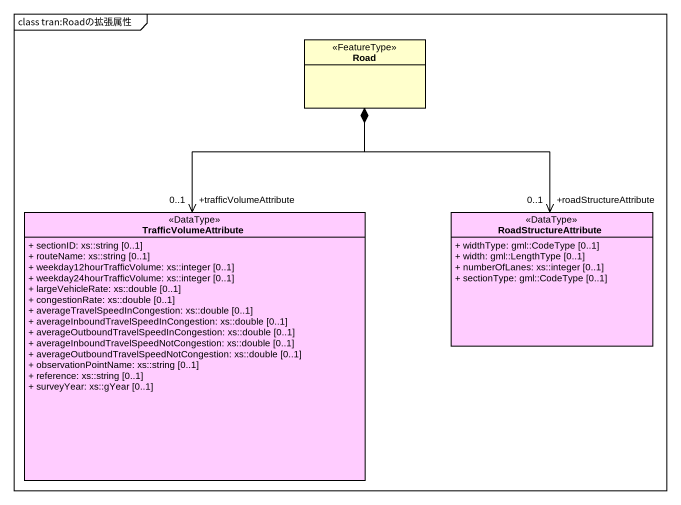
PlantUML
@startuml
mainframe class tran:Roadの拡張属性
hide circle
hide empty members
skinparam classAttributeIconSize 0
class Road <<FeatureType>> #FFFFCC
class TrafficVolumeAttribute <<DataType>> #FFCCFF {
  + sectionID: xs::string [0..1]
  + routeName: xs::string [0..1]
  + weekday12hourTrafficVolume: xs::integer [0..1]
  + weekday24hourTrafficVolume: xs::integer [0..1]
  + largeVehicleRate: xs::double [0..1]
  + congestionRate: xs::double [0..1]
  + averageTravelSpeedInCongestion: xs::double [0..1]
  + averageInboundTravelSpeedInCongestion: xs::double [0..1]
  + averageOutboundTravelSpeedInCongestion: xs::double [0..1]
  + averageInboundTravelSpeedNotCongestion: xs::double [0..1]
  + averageOutboundTravelSpeedNotCongestion: xs::double [0..1]
  + observationPointName: xs::string [0..1]
  + reference: xs::string [0..1]
  + surveyYear: xs::gYear [0..1]
}
class RoadStructureAttribute <<DataType>> #FFCCFF {
  + widthType: gml::CodeType [0..1]
  + width: gml::LengthType [0..1]
  + numberOfLanes: xs::integer [0..1]
  + sectionType: gml::CodeType [0..1]
}
TrafficVolumeAttribute "+trafficVolumeAttribute\n0..1" <-up-* Road
RoadStructureAttribute "+roadStructureAttribute\n0..1" <-up-* Road
@enduml
